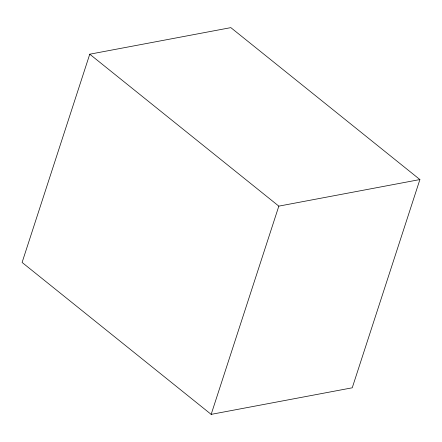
<?xml version="1.0" encoding="UTF-8"?>
<svg xmlns="http://www.w3.org/2000/svg" width="442" height="442" viewBox="0 0 442 442"><rect width="100%" height="100%" fill="white"/><g stroke="black" fill="none" stroke-linecap="round" stroke-linejoin="round"><path stroke-width="0.66" d="M89.759 54.2L22.1 262.443L211.165 414.369L352.241 387.8L419.9 179.557L230.834 27.631L89.759 54.2L278.83 206.132L419.9 179.557M211.165 414.369L278.83 206.132"/></g></svg>
